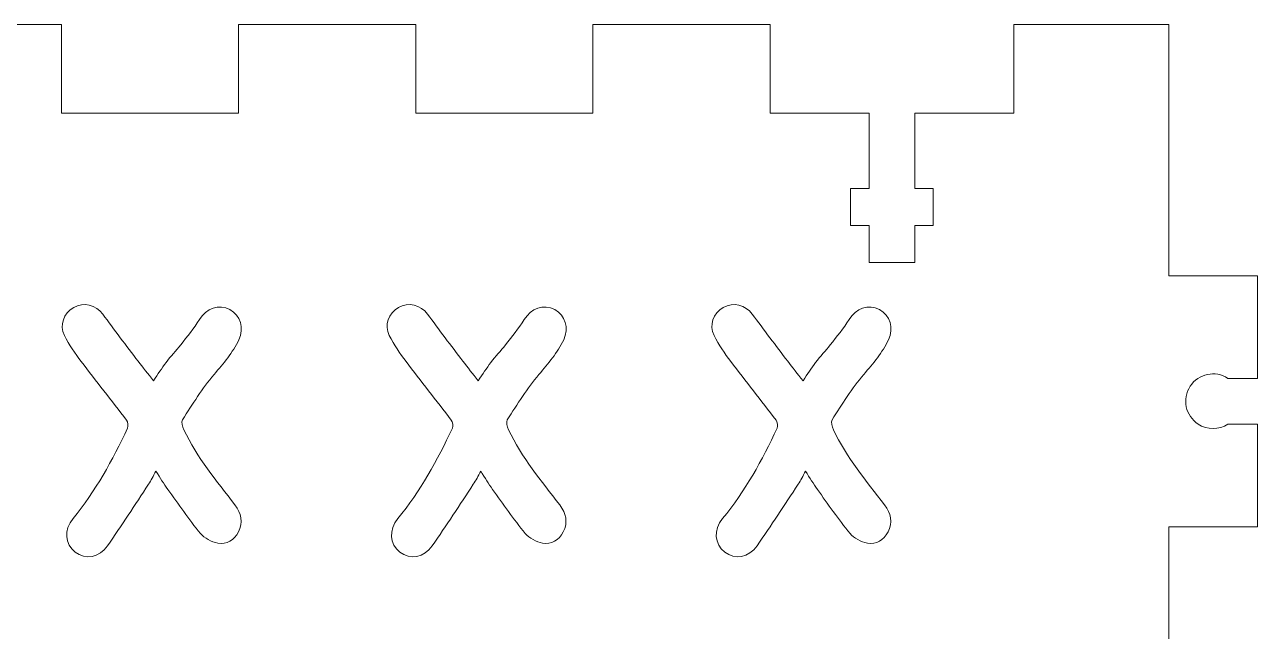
# Model space of a CAD drawing. Header units: inches. Extents: x 30 to 180, y 56 to 256.
# Drawn here: x 96.8 to 180.3, y 214.9 to 256 of the extents above; entities that cross this region are included whole.
import ezdxf

# ---------------------------------------------------------------- set-up
doc = ezdxf.new("R2010")
doc.units = ezdxf.units.IN
doc.header["$MEASUREMENT"] = 0

# ---------------------------------------------------------------- blocks, each defined once
blk = doc.blocks.new('block 916')
at = {"color": 7, "lineweight": 15, "true_color": 0xffffff}
blk.add_open_spline([(102.095, 236.394), (101.632, 237.014), (100.799, 237.222), (100.13, 236.846)], degree=3, dxfattribs=at)
blk = doc.blocks.new('block 917')
at = {"color": 7, "lineweight": 15, "true_color": 0xffffff}
blk.add_open_spline([(100.13, 236.846), (99.457, 236.47), (99.141, 235.63), (99.509, 234.937)], degree=3, dxfattribs=at)
blk = doc.blocks.new('block 918')
at = {"color": 7, "lineweight": 15, "true_color": 0xffffff}
blk.add_open_spline([(99.509, 234.937), (99.826, 234.317), (100.225, 233.732), (100.642, 233.176)], degree=3, dxfattribs=at)
blk = doc.blocks.new('block 919')
at = {"color": 7, "lineweight": 15, "true_color": 0xffffff}
blk.add_open_spline([(100.642, 233.176), (101.644, 231.841), (102.697, 230.537), (103.706, 229.205)], degree=3, dxfattribs=at)
blk = doc.blocks.new('block 920')
at = {"color": 7, "lineweight": 15, "true_color": 0xffffff}
blk.add_open_spline([(103.706, 229.205), (103.801, 229.077), (103.845, 228.816), (103.778, 228.675)], degree=3, dxfattribs=at)
blk = doc.blocks.new('block 921')
at = {"color": 7, "lineweight": 15, "true_color": 0xffffff}
blk.add_open_spline([(103.778, 228.675), (102.765, 226.495), (101.607, 224.41), (100.086, 222.544)], degree=3, dxfattribs=at)
blk = doc.blocks.new('block 922')
at = {"color": 7, "lineweight": 15, "true_color": 0xffffff}
blk.add_open_spline([(100.086, 222.544), (99.453, 221.777), (99.529, 220.818), (100.23, 220.28)], degree=3, dxfattribs=at)
blk = doc.blocks.new('block 923')
at = {"color": 7, "lineweight": 15, "true_color": 0xffffff}
blk.add_open_spline([(100.23, 220.28), (100.926, 219.745), (101.855, 219.889), (102.416, 220.694)], degree=3, dxfattribs=at)
blk = doc.blocks.new('block 924')
at = {"color": 7, "lineweight": 15, "true_color": 0xffffff}
blk.add_open_spline([(102.416, 220.694), (103.366, 222.07), (104.279, 223.474), (105.199, 224.865)], degree=3, dxfattribs=at)
blk = doc.blocks.new('block 925')
at = {"color": 7, "lineweight": 15, "true_color": 0xffffff}
blk.add_open_spline([(105.199, 224.865), (105.38, 225.136), (105.516, 225.428), (105.7, 225.758)], degree=3, dxfattribs=at)
blk = doc.blocks.new('block 926')
at = {"color": 7, "lineweight": 15, "true_color": 0xffffff}
blk.add_open_spline([(105.7, 225.758), (105.996, 225.296), (106.232, 224.893), (106.501, 224.522)], degree=3, dxfattribs=at)
blk = doc.blocks.new('block 927')
at = {"color": 7, "lineweight": 15, "true_color": 0xffffff}
blk.add_open_spline([(106.501, 224.522), (107.224, 223.519), (107.926, 222.495), (108.714, 221.542)], degree=3, dxfattribs=at)
blk = doc.blocks.new('block 928')
at = {"color": 7, "lineweight": 15, "true_color": 0xffffff}
blk.add_open_spline([(108.714, 221.542), (108.986, 221.217), (109.464, 220.974), (109.888, 220.886)], degree=3, dxfattribs=at)
blk = doc.blocks.new('block 929')
at = {"color": 7, "lineweight": 15, "true_color": 0xffffff}
blk.add_open_spline([(109.888, 220.886), (110.493, 220.758), (111.001, 221.087), (111.289, 221.641)], degree=3, dxfattribs=at)
blk = doc.blocks.new('block 930')
at = {"color": 7, "lineweight": 15, "true_color": 0xffffff}
blk.add_open_spline([(111.289, 221.641), (111.622, 222.291), (111.49, 222.898), (111.053, 223.47)], degree=3, dxfattribs=at)
blk = doc.blocks.new('block 931')
at = {"color": 7, "lineweight": 15, "true_color": 0xffffff}
blk.add_open_spline([(111.053, 223.47), (109.807, 225.099), (108.478, 226.677), (107.592, 228.559)], degree=3, dxfattribs=at)
blk = doc.blocks.new('block 932')
at = {"color": 7, "lineweight": 15, "true_color": 0xffffff}
blk.add_open_spline([(107.592, 228.559), (107.497, 228.759), (107.405, 229.092), (107.497, 229.237)], degree=3, dxfattribs=at)
blk = doc.blocks.new('block 933')
at = {"color": 7, "lineweight": 15, "true_color": 0xffffff}
blk.add_open_spline([(107.497, 229.237), (108.181, 230.288), (108.838, 231.366), (109.643, 232.307)], degree=3, dxfattribs=at)
blk = doc.blocks.new('block 934')
at = {"color": 7, "lineweight": 15, "true_color": 0xffffff}
blk.add_open_spline([(109.643, 232.307), (110.285, 233.051), (110.902, 233.775), (111.321, 234.658)], degree=3, dxfattribs=at)
blk = doc.blocks.new('block 935')
at = {"color": 7, "lineweight": 15, "true_color": 0xffffff}
blk.add_open_spline([(111.321, 234.658), (111.692, 235.433), (111.428, 236.308), (110.712, 236.695)], degree=3, dxfattribs=at)
blk = doc.blocks.new('block 936')
at = {"color": 7, "lineweight": 15, "true_color": 0xffffff}
blk.add_open_spline([(110.712, 236.695), (109.96, 237.094), (109.106, 236.775), (108.646, 236.023)], degree=3, dxfattribs=at)
blk = doc.blocks.new('block 937')
at = {"color": 7, "lineweight": 15, "true_color": 0xffffff}
blk.add_open_spline([(108.646, 236.023), (108.274, 235.421), (107.817, 234.869), (107.377, 234.309)], degree=3, dxfattribs=at)
blk = doc.blocks.new('block 938')
at = {"color": 7, "lineweight": 15, "true_color": 0xffffff}
blk.add_open_spline([(107.377, 234.309), (107.06, 233.904), (106.7, 233.531), (106.383, 233.119)], degree=3, dxfattribs=at)
blk = doc.blocks.new('block 939')
at = {"color": 7, "lineweight": 15, "true_color": 0xffffff}
blk.add_open_spline([(106.383, 233.119), (106.096, 232.732), (105.836, 232.323), (105.535, 231.882)], degree=3, dxfattribs=at)
blk = doc.blocks.new('block 940')
at = {"color": 7, "lineweight": 15, "true_color": 0xffffff}
blk.add_open_spline([(105.535, 231.882), (105.154, 232.363), (104.81, 232.772), (104.495, 233.196)], degree=3, dxfattribs=at)
blk = doc.blocks.new('block 941')
at = {"color": 7, "lineweight": 15, "true_color": 0xffffff}
blk.add_open_spline([(104.495, 233.196), (103.69, 234.257), (102.877, 235.324), (102.095, 236.394)], degree=3, dxfattribs=at)
blk = doc.blocks.new('block 942')
at = {"color": 7, "lineweight": 15, "true_color": 0xffffff}
blk.add_open_spline([(124.095, 236.394), (123.632, 237.014), (122.799, 237.222), (122.13, 236.846)], degree=3, dxfattribs=at)
blk = doc.blocks.new('block 943')
at = {"color": 7, "lineweight": 15, "true_color": 0xffffff}
blk.add_open_spline([(122.13, 236.846), (121.457, 236.47), (121.141, 235.63), (121.509, 234.937)], degree=3, dxfattribs=at)
blk = doc.blocks.new('block 944')
at = {"color": 7, "lineweight": 15, "true_color": 0xffffff}
blk.add_open_spline([(121.509, 234.937), (121.826, 234.317), (122.225, 233.732), (122.642, 233.176)], degree=3, dxfattribs=at)
blk = doc.blocks.new('block 945')
at = {"color": 7, "lineweight": 15, "true_color": 0xffffff}
blk.add_open_spline([(122.642, 233.176), (123.644, 231.841), (124.697, 230.537), (125.706, 229.205)], degree=3, dxfattribs=at)
blk = doc.blocks.new('block 946')
at = {"color": 7, "lineweight": 15, "true_color": 0xffffff}
blk.add_open_spline([(125.706, 229.205), (125.801, 229.077), (125.845, 228.816), (125.778, 228.675)], degree=3, dxfattribs=at)
blk = doc.blocks.new('block 947')
at = {"color": 7, "lineweight": 15, "true_color": 0xffffff}
blk.add_open_spline([(125.778, 228.675), (124.765, 226.495), (123.607, 224.41), (122.086, 222.544)], degree=3, dxfattribs=at)
blk = doc.blocks.new('block 948')
at = {"color": 7, "lineweight": 15, "true_color": 0xffffff}
blk.add_open_spline([(122.086, 222.544), (121.453, 221.777), (121.529, 220.818), (122.23, 220.28)], degree=3, dxfattribs=at)
blk = doc.blocks.new('block 949')
at = {"color": 7, "lineweight": 15, "true_color": 0xffffff}
blk.add_open_spline([(122.23, 220.28), (122.926, 219.745), (123.855, 219.889), (124.416, 220.694)], degree=3, dxfattribs=at)
blk = doc.blocks.new('block 950')
at = {"color": 7, "lineweight": 15, "true_color": 0xffffff}
blk.add_open_spline([(124.416, 220.694), (125.366, 222.07), (126.279, 223.474), (127.199, 224.865)], degree=3, dxfattribs=at)
blk = doc.blocks.new('block 951')
at = {"color": 7, "lineweight": 15, "true_color": 0xffffff}
blk.add_open_spline([(127.199, 224.865), (127.38, 225.136), (127.516, 225.428), (127.7, 225.758)], degree=3, dxfattribs=at)
blk = doc.blocks.new('block 952')
at = {"color": 7, "lineweight": 15, "true_color": 0xffffff}
blk.add_open_spline([(127.7, 225.758), (127.996, 225.296), (128.232, 224.893), (128.501, 224.522)], degree=3, dxfattribs=at)
blk = doc.blocks.new('block 953')
at = {"color": 7, "lineweight": 15, "true_color": 0xffffff}
blk.add_open_spline([(128.501, 224.522), (129.224, 223.519), (129.926, 222.495), (130.714, 221.542)], degree=3, dxfattribs=at)
blk = doc.blocks.new('block 954')
at = {"color": 7, "lineweight": 15, "true_color": 0xffffff}
blk.add_open_spline([(130.714, 221.542), (130.986, 221.217), (131.464, 220.974), (131.888, 220.886)], degree=3, dxfattribs=at)
blk = doc.blocks.new('block 955')
at = {"color": 7, "lineweight": 15, "true_color": 0xffffff}
blk.add_open_spline([(131.888, 220.886), (132.493, 220.758), (133.001, 221.087), (133.289, 221.641)], degree=3, dxfattribs=at)
blk = doc.blocks.new('block 956')
at = {"color": 7, "lineweight": 15, "true_color": 0xffffff}
blk.add_open_spline([(133.289, 221.641), (133.622, 222.291), (133.49, 222.898), (133.053, 223.47)], degree=3, dxfattribs=at)
blk = doc.blocks.new('block 957')
at = {"color": 7, "lineweight": 15, "true_color": 0xffffff}
blk.add_open_spline([(133.053, 223.47), (131.807, 225.099), (130.478, 226.677), (129.592, 228.559)], degree=3, dxfattribs=at)
blk = doc.blocks.new('block 958')
at = {"color": 7, "lineweight": 15, "true_color": 0xffffff}
blk.add_open_spline([(129.592, 228.559), (129.497, 228.759), (129.405, 229.092), (129.497, 229.237)], degree=3, dxfattribs=at)
blk = doc.blocks.new('block 959')
at = {"color": 7, "lineweight": 15, "true_color": 0xffffff}
blk.add_open_spline([(129.497, 229.237), (130.181, 230.288), (130.838, 231.366), (131.643, 232.307)], degree=3, dxfattribs=at)
blk = doc.blocks.new('block 960')
at = {"color": 7, "lineweight": 15, "true_color": 0xffffff}
blk.add_open_spline([(131.643, 232.307), (132.285, 233.051), (132.902, 233.775), (133.321, 234.658)], degree=3, dxfattribs=at)
blk = doc.blocks.new('block 961')
at = {"color": 7, "lineweight": 15, "true_color": 0xffffff}
blk.add_open_spline([(133.321, 234.658), (133.692, 235.433), (133.428, 236.308), (132.712, 236.695)], degree=3, dxfattribs=at)
blk = doc.blocks.new('block 962')
at = {"color": 7, "lineweight": 15, "true_color": 0xffffff}
blk.add_open_spline([(132.712, 236.695), (131.96, 237.094), (131.106, 236.775), (130.646, 236.023)], degree=3, dxfattribs=at)
blk = doc.blocks.new('block 963')
at = {"color": 7, "lineweight": 15, "true_color": 0xffffff}
blk.add_open_spline([(130.646, 236.023), (130.274, 235.421), (129.817, 234.869), (129.377, 234.309)], degree=3, dxfattribs=at)
blk = doc.blocks.new('block 964')
at = {"color": 7, "lineweight": 15, "true_color": 0xffffff}
blk.add_open_spline([(129.377, 234.309), (129.06, 233.904), (128.7, 233.531), (128.383, 233.119)], degree=3, dxfattribs=at)
blk = doc.blocks.new('block 965')
at = {"color": 7, "lineweight": 15, "true_color": 0xffffff}
blk.add_open_spline([(128.383, 233.119), (128.096, 232.732), (127.836, 232.323), (127.535, 231.882)], degree=3, dxfattribs=at)
blk = doc.blocks.new('block 966')
at = {"color": 7, "lineweight": 15, "true_color": 0xffffff}
blk.add_open_spline([(127.535, 231.882), (127.154, 232.363), (126.81, 232.772), (126.495, 233.196)], degree=3, dxfattribs=at)
blk = doc.blocks.new('block 967')
at = {"color": 7, "lineweight": 15, "true_color": 0xffffff}
blk.add_open_spline([(126.495, 233.196), (125.69, 234.257), (124.877, 235.324), (124.095, 236.394)], degree=3, dxfattribs=at)
blk = doc.blocks.new('block 968')
at = {"color": 7, "lineweight": 15, "true_color": 0xffffff}
blk.add_open_spline([(146.095, 236.394), (145.632, 237.014), (144.799, 237.222), (144.13, 236.846)], degree=3, dxfattribs=at)
blk = doc.blocks.new('block 969')
at = {"color": 7, "lineweight": 15, "true_color": 0xffffff}
blk.add_open_spline([(144.13, 236.846), (143.457, 236.47), (143.141, 235.63), (143.509, 234.937)], degree=3, dxfattribs=at)
blk = doc.blocks.new('block 970')
at = {"color": 7, "lineweight": 15, "true_color": 0xffffff}
blk.add_open_spline([(143.509, 234.937), (143.826, 234.317), (144.225, 233.732), (144.642, 233.176)], degree=3, dxfattribs=at)
blk = doc.blocks.new('block 971')
at = {"color": 7, "lineweight": 15, "true_color": 0xffffff}
blk.add_open_spline([(144.642, 233.176), (145.644, 231.841), (146.697, 230.537), (147.706, 229.205)], degree=3, dxfattribs=at)
blk = doc.blocks.new('block 972')
at = {"color": 7, "lineweight": 15, "true_color": 0xffffff}
blk.add_open_spline([(147.706, 229.205), (147.801, 229.077), (147.845, 228.816), (147.778, 228.675)], degree=3, dxfattribs=at)
blk = doc.blocks.new('block 973')
at = {"color": 7, "lineweight": 15, "true_color": 0xffffff}
blk.add_open_spline([(147.778, 228.675), (146.765, 226.495), (145.607, 224.41), (144.086, 222.544)], degree=3, dxfattribs=at)
blk = doc.blocks.new('block 974')
at = {"color": 7, "lineweight": 15, "true_color": 0xffffff}
blk.add_open_spline([(144.086, 222.544), (143.453, 221.777), (143.529, 220.818), (144.23, 220.28)], degree=3, dxfattribs=at)
blk = doc.blocks.new('block 975')
at = {"color": 7, "lineweight": 15, "true_color": 0xffffff}
blk.add_open_spline([(144.23, 220.28), (144.926, 219.745), (145.855, 219.889), (146.416, 220.694)], degree=3, dxfattribs=at)
blk = doc.blocks.new('block 976')
at = {"color": 7, "lineweight": 15, "true_color": 0xffffff}
blk.add_open_spline([(146.416, 220.694), (147.366, 222.07), (148.279, 223.474), (149.199, 224.865)], degree=3, dxfattribs=at)
blk = doc.blocks.new('block 977')
at = {"color": 7, "lineweight": 15, "true_color": 0xffffff}
blk.add_open_spline([(149.199, 224.865), (149.38, 225.136), (149.516, 225.428), (149.7, 225.758)], degree=3, dxfattribs=at)
blk = doc.blocks.new('block 978')
at = {"color": 7, "lineweight": 15, "true_color": 0xffffff}
blk.add_open_spline([(149.7, 225.758), (149.996, 225.296), (150.232, 224.893), (150.501, 224.522)], degree=3, dxfattribs=at)
blk = doc.blocks.new('block 979')
at = {"color": 7, "lineweight": 15, "true_color": 0xffffff}
blk.add_open_spline([(150.501, 224.522), (151.224, 223.519), (151.926, 222.495), (152.714, 221.542)], degree=3, dxfattribs=at)
blk = doc.blocks.new('block 980')
at = {"color": 7, "lineweight": 15, "true_color": 0xffffff}
blk.add_open_spline([(152.714, 221.542), (152.986, 221.217), (153.464, 220.974), (153.888, 220.886)], degree=3, dxfattribs=at)
blk = doc.blocks.new('block 981')
at = {"color": 7, "lineweight": 15, "true_color": 0xffffff}
blk.add_open_spline([(153.888, 220.886), (154.493, 220.758), (155.001, 221.087), (155.289, 221.641)], degree=3, dxfattribs=at)
blk = doc.blocks.new('block 982')
at = {"color": 7, "lineweight": 15, "true_color": 0xffffff}
blk.add_open_spline([(155.289, 221.641), (155.622, 222.291), (155.49, 222.898), (155.053, 223.47)], degree=3, dxfattribs=at)
blk = doc.blocks.new('block 983')
at = {"color": 7, "lineweight": 15, "true_color": 0xffffff}
blk.add_open_spline([(155.053, 223.47), (153.807, 225.099), (152.478, 226.677), (151.592, 228.559)], degree=3, dxfattribs=at)
blk = doc.blocks.new('block 984')
at = {"color": 7, "lineweight": 15, "true_color": 0xffffff}
blk.add_open_spline([(151.592, 228.559), (151.497, 228.759), (151.405, 229.092), (151.497, 229.237)], degree=3, dxfattribs=at)
blk = doc.blocks.new('block 985')
at = {"color": 7, "lineweight": 15, "true_color": 0xffffff}
blk.add_open_spline([(151.497, 229.237), (152.181, 230.288), (152.838, 231.366), (153.643, 232.307)], degree=3, dxfattribs=at)
blk = doc.blocks.new('block 986')
at = {"color": 7, "lineweight": 15, "true_color": 0xffffff}
blk.add_open_spline([(153.643, 232.307), (154.285, 233.051), (154.902, 233.775), (155.321, 234.658)], degree=3, dxfattribs=at)
blk = doc.blocks.new('block 987')
at = {"color": 7, "lineweight": 15, "true_color": 0xffffff}
blk.add_open_spline([(155.321, 234.658), (155.692, 235.433), (155.428, 236.308), (154.712, 236.695)], degree=3, dxfattribs=at)
blk = doc.blocks.new('block 988')
at = {"color": 7, "lineweight": 15, "true_color": 0xffffff}
blk.add_open_spline([(154.712, 236.695), (153.96, 237.094), (153.106, 236.775), (152.646, 236.023)], degree=3, dxfattribs=at)
blk = doc.blocks.new('block 989')
at = {"color": 7, "lineweight": 15, "true_color": 0xffffff}
blk.add_open_spline([(152.646, 236.023), (152.274, 235.421), (151.817, 234.869), (151.377, 234.309)], degree=3, dxfattribs=at)
blk = doc.blocks.new('block 990')
at = {"color": 7, "lineweight": 15, "true_color": 0xffffff}
blk.add_open_spline([(151.377, 234.309), (151.06, 233.904), (150.7, 233.531), (150.383, 233.119)], degree=3, dxfattribs=at)
blk = doc.blocks.new('block 991')
at = {"color": 7, "lineweight": 15, "true_color": 0xffffff}
blk.add_open_spline([(150.383, 233.119), (150.096, 232.732), (149.836, 232.323), (149.535, 231.882)], degree=3, dxfattribs=at)
blk = doc.blocks.new('block 992')
at = {"color": 7, "lineweight": 15, "true_color": 0xffffff}
blk.add_open_spline([(149.535, 231.882), (149.154, 232.363), (148.81, 232.772), (148.495, 233.196)], degree=3, dxfattribs=at)
blk = doc.blocks.new('block 993')
at = {"color": 7, "lineweight": 15, "true_color": 0xffffff}
blk.add_open_spline([(148.495, 233.196), (147.69, 234.257), (146.877, 235.324), (146.095, 236.394)], degree=3, dxfattribs=at)
blk = doc.blocks.new('block 994')
at = {"color": 7, "lineweight": 15, "true_color": 0xffffff}
blk.add_lwpolyline([(180.304, 228.642), (180.304, 228.942)], dxfattribs=at)
blk = doc.blocks.new('block 995')
at = {"color": 7, "lineweight": 15, "true_color": 0xffffff}
blk.add_lwpolyline([(180.304, 228.642), (180.304, 221.992)], dxfattribs=at)
blk = doc.blocks.new('block 996')
at = {"color": 7, "lineweight": 15, "true_color": 0xffffff}
blk.add_lwpolyline([(180.304, 221.992), (174.304, 221.992)], dxfattribs=at)
blk = doc.blocks.new('block 997')
at = {"color": 7, "lineweight": 15, "true_color": 0xffffff}
blk.add_lwpolyline([(174.304, 221.992), (174.304, 209.992)], dxfattribs=at)
blk = doc.blocks.new('block 1126')
at = {"color": 7, "lineweight": 15, "true_color": 0xffffff}
blk.add_lwpolyline([(87.304, 255.992), (99.304, 255.992)], dxfattribs=at)
blk = doc.blocks.new('block 1127')
at = {"color": 7, "lineweight": 15, "true_color": 0xffffff}
blk.add_lwpolyline([(99.304, 255.992), (99.304, 249.992)], dxfattribs=at)
blk = doc.blocks.new('block 1128')
at = {"color": 7, "lineweight": 15, "true_color": 0xffffff}
blk.add_lwpolyline([(99.304, 249.992), (111.304, 249.992)], dxfattribs=at)
blk = doc.blocks.new('block 1129')
at = {"color": 7, "lineweight": 15, "true_color": 0xffffff}
blk.add_lwpolyline([(111.304, 249.992), (111.304, 255.992)], dxfattribs=at)
blk = doc.blocks.new('block 1130')
at = {"color": 7, "lineweight": 15, "true_color": 0xffffff}
blk.add_lwpolyline([(111.304, 255.992), (123.304, 255.992)], dxfattribs=at)
blk = doc.blocks.new('block 1131')
at = {"color": 7, "lineweight": 15, "true_color": 0xffffff}
blk.add_lwpolyline([(123.304, 255.992), (123.304, 249.992)], dxfattribs=at)
blk = doc.blocks.new('block 1132')
at = {"color": 7, "lineweight": 15, "true_color": 0xffffff}
blk.add_lwpolyline([(123.304, 249.992), (135.304, 249.992)], dxfattribs=at)
blk = doc.blocks.new('block 1133')
at = {"color": 7, "lineweight": 15, "true_color": 0xffffff}
blk.add_lwpolyline([(135.304, 249.992), (135.304, 255.992)], dxfattribs=at)
blk = doc.blocks.new('block 1134')
at = {"color": 7, "lineweight": 15, "true_color": 0xffffff}
blk.add_lwpolyline([(135.304, 255.992), (147.304, 255.992)], dxfattribs=at)
blk = doc.blocks.new('block 1135')
at = {"color": 7, "lineweight": 15, "true_color": 0xffffff}
blk.add_lwpolyline([(147.304, 255.992), (147.304, 249.992)], dxfattribs=at)
blk = doc.blocks.new('block 1136')
at = {"color": 7, "lineweight": 15, "true_color": 0xffffff}
blk.add_lwpolyline([(147.304, 249.992), (154.004, 249.992)], dxfattribs=at)
blk = doc.blocks.new('block 1137')
at = {"color": 7, "lineweight": 15, "true_color": 0xffffff}
blk.add_lwpolyline([(154.004, 249.992), (154.004, 244.892)], dxfattribs=at)
blk = doc.blocks.new('block 1138')
at = {"color": 7, "lineweight": 15, "true_color": 0xffffff}
blk.add_lwpolyline([(154.004, 244.892), (152.754, 244.892)], dxfattribs=at)
blk = doc.blocks.new('block 1139')
at = {"color": 7, "lineweight": 15, "true_color": 0xffffff}
blk.add_lwpolyline([(152.754, 244.892), (152.754, 242.392)], dxfattribs=at)
blk = doc.blocks.new('block 1140')
at = {"color": 7, "lineweight": 15, "true_color": 0xffffff}
blk.add_lwpolyline([(152.754, 242.392), (154.004, 242.392)], dxfattribs=at)
blk = doc.blocks.new('block 1141')
at = {"color": 7, "lineweight": 15, "true_color": 0xffffff}
blk.add_lwpolyline([(154.004, 242.392), (154.004, 239.892)], dxfattribs=at)
blk = doc.blocks.new('block 1142')
at = {"color": 7, "lineweight": 15, "true_color": 0xffffff}
blk.add_lwpolyline([(154.004, 239.892), (157.104, 239.892)], dxfattribs=at)
blk = doc.blocks.new('block 1143')
at = {"color": 7, "lineweight": 15, "true_color": 0xffffff}
blk.add_lwpolyline([(157.104, 239.892), (157.104, 242.392)], dxfattribs=at)
blk = doc.blocks.new('block 1144')
at = {"color": 7, "lineweight": 15, "true_color": 0xffffff}
blk.add_lwpolyline([(157.104, 242.392), (158.354, 242.392)], dxfattribs=at)
blk = doc.blocks.new('block 1145')
at = {"color": 7, "lineweight": 15, "true_color": 0xffffff}
blk.add_lwpolyline([(158.354, 242.392), (158.354, 244.892)], dxfattribs=at)
blk = doc.blocks.new('block 1146')
at = {"color": 7, "lineweight": 15, "true_color": 0xffffff}
blk.add_lwpolyline([(158.354, 244.892), (157.104, 244.892)], dxfattribs=at)
blk = doc.blocks.new('block 1147')
at = {"color": 7, "lineweight": 15, "true_color": 0xffffff}
blk.add_lwpolyline([(157.104, 244.892), (157.104, 249.992)], dxfattribs=at)
blk = doc.blocks.new('block 1148')
at = {"color": 7, "lineweight": 15, "true_color": 0xffffff}
blk.add_lwpolyline([(157.104, 249.992), (163.804, 249.992)], dxfattribs=at)
blk = doc.blocks.new('block 1149')
at = {"color": 7, "lineweight": 15, "true_color": 0xffffff}
blk.add_lwpolyline([(163.804, 249.992), (163.804, 255.992)], dxfattribs=at)
blk = doc.blocks.new('block 1150')
at = {"color": 7, "lineweight": 15, "true_color": 0xffffff}
blk.add_lwpolyline([(163.804, 255.992), (174.304, 255.992)], dxfattribs=at)
blk = doc.blocks.new('block 1151')
at = {"color": 7, "lineweight": 15, "true_color": 0xffffff}
blk.add_lwpolyline([(174.304, 255.992), (174.304, 238.992)], dxfattribs=at)
blk = doc.blocks.new('block 1152')
at = {"color": 7, "lineweight": 15, "true_color": 0xffffff}
blk.add_lwpolyline([(174.304, 238.992), (180.304, 238.992)], dxfattribs=at)
blk = doc.blocks.new('block 1153')
at = {"color": 7, "lineweight": 15, "true_color": 0xffffff}
blk.add_lwpolyline([(180.304, 238.992), (180.304, 232.342)], dxfattribs=at)
blk = doc.blocks.new('block 1154')
at = {"color": 7, "lineweight": 15, "true_color": 0xffffff}
blk.add_lwpolyline([(180.304, 232.342), (180.304, 232.042)], dxfattribs=at)
blk = doc.blocks.new('block 1155')
at = {"color": 7, "lineweight": 15, "true_color": 0xffffff}
blk.add_lwpolyline([(178.314, 232.042), (180.304, 232.042)], dxfattribs=at)
blk = doc.blocks.new('block 1156')
at = {"color": 7, "lineweight": 15, "true_color": 0xffffff}
blk.add_lwpolyline([(178.314, 228.942), (180.304, 228.942)], dxfattribs=at)
blk = doc.blocks.new('block 1161')
at = {"color": 7, "lineweight": 15, "true_color": 0xffffff}
blk.add_open_spline([(178.314, 232.042), (177.458, 232.6), (176.312, 232.358), (175.754, 231.502), (175.196, 230.646), (175.438, 229.5), (176.294, 228.942), (176.908, 228.542), (177.7, 228.542), (178.314, 228.942)], degree=3, knots=[0, 0, 0, 0, 1, 1, 1, 2, 2, 2, 3, 3, 3, 3], dxfattribs=at)

msp = doc.modelspace()

# ---------------------------------------------------------------- block references
for name in ['block 1126', 'block 1127', 'block 1129', 'block 1130', 'block 1131', 'block 1133', 'block 1134', 'block 1135', 'block 1149', 'block 1150', 'block 1151', 'block 1128', 'block 1132', 'block 1136', 'block 1137', 'block 1147', 'block 1148', 'block 1138', 'block 1139', 'block 1146', 'block 1145', 'block 1140', 'block 1141', 'block 1143', 'block 1144', 'block 1142', 'block 1152', 'block 1153', 'block 916', 'block 942', 'block 968', 'block 917', 'block 941', 'block 936', 'block 935', 'block 943', 'block 967', 'block 962', 'block 961', 'block 969', 'block 993', 'block 988', 'block 987', 'block 937', 'block 963', 'block 989', 'block 918', 'block 934', 'block 944', 'block 960', 'block 970', 'block 986', 'block 938', 'block 964', 'block 990', 'block 919', 'block 940', 'block 939', 'block 945', 'block 966', 'block 965', 'block 971', 'block 992', 'block 991', 'block 933', 'block 959', 'block 985', 'block 1161', 'block 1154', 'block 1155', 'block 920', 'block 932', 'block 946', 'block 958', 'block 972', 'block 984', 'block 1156', 'block 994', 'block 921', 'block 931', 'block 947', 'block 957', 'block 973', 'block 983', 'block 995', 'block 925', 'block 926', 'block 951', 'block 952', 'block 977', 'block 978', 'block 924', 'block 950', 'block 976', 'block 927', 'block 953', 'block 979', 'block 930', 'block 956', 'block 982', 'block 922', 'block 948', 'block 974', 'block 928', 'block 929', 'block 954', 'block 955', 'block 980', 'block 981', 'block 996', 'block 997', 'block 923', 'block 949', 'block 975']:
    msp.add_blockref(name, (0, 0))

doc.saveas('drawing.dxf')
